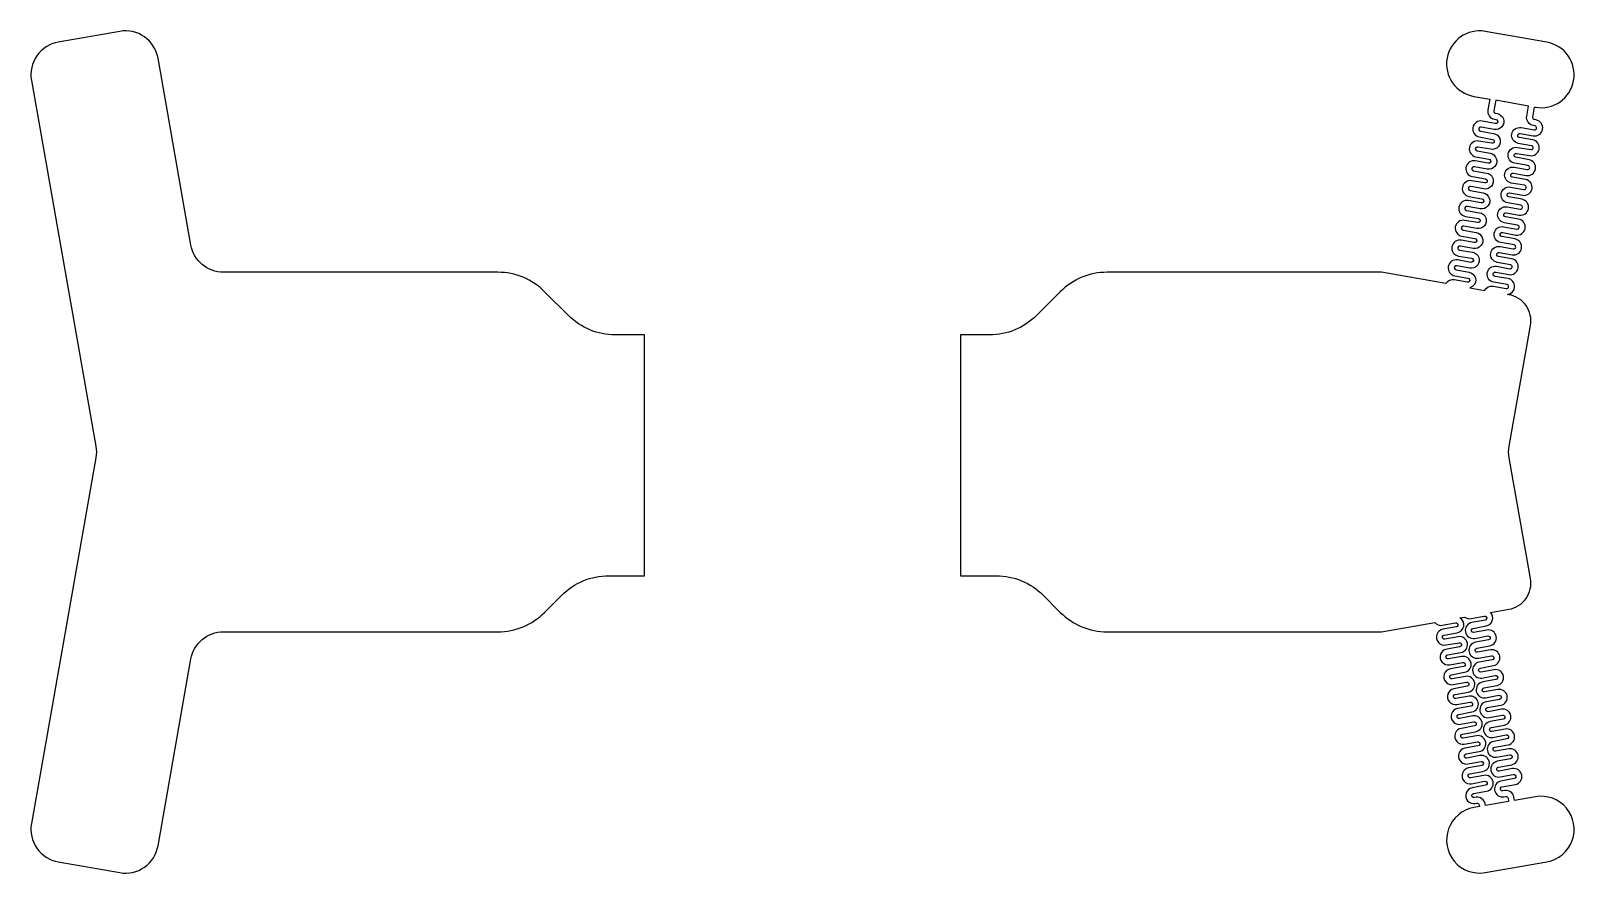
# Model space of a CAD drawing. Header units: inches. Extents: x 0 to 117, y 0 to 64.
import ezdxf

# ---------------------------------------------------------------- set-up
doc = ezdxf.new("R2010")
doc.units = ezdxf.units.IN
doc.header["$MEASUREMENT"] = 0
doc.layers.add('gnd', color=7, linetype='Continuous', true_color=0x7992d7)

msp = doc.modelspace()

# ---------------------------------------------------------------- linework, layer by layer
at = {"layer": 'gnd'}
for points in [[(0.04, 60), (4.92, 32.31, -0.087489), (4.92, 31.44), (0.04, 3.75, 0.414214), (2.07, 0.86), (6.72, 0.04, 0.414214), (9.62, 2.07), (12.11, 16.21, -0.36397), (14.57, 18.27), (35.33, 18.27, 0.198912), (38.87, 19.74), (40.17, 21.04, -0.198912), (43.71, 22.51), (46.43, 22.51), (46.43, 40.74), (44.21, 40.74, -0.198912), (40.68, 42.2), (38.87, 44.01, 0.198912), (35.33, 45.48), (14.57, 45.48, -0.36397), (12.11, 47.54), (9.62, 61.69, 0.414214), (6.72, 63.71), (2.07, 62.89, 0.414214)], [(70.32, 22.51), (73.04, 22.51, -0.198912), (76.58, 21.04), (77.88, 19.74, 0.198912), (81.42, 18.27), (102.18, 18.27), (106.21, 18.98, 0.273475), (106.78, 18.76), (107.77, 18.94, -1.04812), (107.83, 18.64), (106.83, 18.46, 1.007008), (107.06, 17.27), (108.05, 17.44, -1.04812), (108.1, 17.14), (107.11, 16.96, 1.007008), (107.34, 15.77), (108.32, 15.95, -1.04812), (108.38, 15.64), (107.39, 15.46, 1.007008), (107.61, 14.27), (108.6, 14.45, -1.04812), (108.65, 14.14), (107.66, 13.96, 1.007008), (107.89, 12.77), (108.88, 12.95, -1.04812), (108.93, 12.64), (107.94, 12.46, 1.007008), (108.17, 11.27), (109.15, 11.45, -1.04812), (109.21, 11.14), (108.22, 10.96, 1.007008), (108.44, 9.77), (109.43, 9.95, -1.04812), (109.48, 9.64), (108.49, 9.46, 1.007008), (108.72, 8.27), (109.71, 8.45, -1.04812), (109.76, 8.15), (108.77, 7.96, 1.007008), (109, 6.77), (109.98, 6.95, -1.04812), (110.04, 6.65), (109.05, 6.46, 1.007054), (109.27, 5.27), (109.38, 5.29, -0.43796), (109.57, 5.16), (109.59, 5.04), (109.17, 4.96, 1), (110.03, 0.04), (114.69, 0.86, 1), (113.82, 5.78), (112.24, 5.5), (112.19, 5.76, 0.40739), (111.5, 6.25), (111.35, 6.22, -1.009065), (111.31, 6.53), (112.31, 6.71, 0.995337), (112.08, 7.91), (111.08, 7.72, -1.009122), (111.04, 8.03), (112.03, 8.21, 0.995337), (111.81, 9.41), (110.8, 9.22, -1.009133), (110.76, 9.53), (111.76, 9.71, 0.995337), (111.53, 10.91), (110.53, 10.72, -1.009133), (110.49, 11.03), (111.48, 11.21, 0.995337), (111.25, 12.41), (110.25, 12.22, -1.009122), (110.21, 12.53), (111.21, 12.71, 0.995337), (110.98, 13.9), (109.98, 13.72, -1.009122), (109.93, 14.02), (110.93, 14.21, 0.995337), (110.7, 15.4), (109.7, 15.22, -1.009133), (109.66, 15.52), (110.65, 15.71, 0.995337), (110.43, 16.9), (109.43, 16.72, -1.009122), (109.38, 17.02), (110.38, 17.21, 0.995337), (110.15, 18.4), (109.15, 18.22, -1.009122), (109.11, 18.52), (110.1, 18.71, 0.596284), (110.42, 19.73), (111.82, 19.97, 0.414214), (113.45, 22.29), (111.83, 31.44, -0.087489), (111.83, 32.31), (113.45, 41.46, 0.414214), (111.82, 43.78), (111.72, 43.8, 0.863404), (111.75, 45), (110.76, 45.17, -1.05106), (110.82, 45.48), (111.81, 45.3, 0.999416), (112.02, 46.5), (111.03, 46.68, -1.05106), (111.08, 46.98), (112.07, 46.8, 0.999416), (112.28, 48), (111.29, 48.18, -1.05106), (111.35, 48.48), (112.34, 48.3, 0.999416), (112.55, 49.5), (111.56, 49.68, -1.05106), (111.61, 49.98), (112.6, 49.81, 0.999416), (112.81, 51), (111.82, 51.18, -1.05106), (111.87, 51.48), (112.87, 51.31, 0.999416), (113.08, 52.5), (112.09, 52.68, -1.05106), (112.14, 52.98), (113.13, 52.81, 0.999416), (113.34, 54), (112.35, 54.18, -1.05106), (112.4, 54.48), (113.4, 54.31, 0.999416), (113.61, 55.51), (112.61, 55.68, -1.05106), (112.67, 55.98), (113.66, 55.81, 0.999416), (113.87, 57.01), (113.76, 57.03, -0.440329), (113.62, 57.22), (113.76, 57.98), (113.82, 57.97, 1), (114.69, 62.89), (110.03, 63.71, 1), (109.17, 58.79), (110.37, 58.58), (110.23, 57.77, 0.413498), (110.72, 57.06), (110.84, 57.04, -1.053172), (110.79, 56.74), (109.8, 56.92, 0.99966), (109.58, 55.72), (110.58, 55.54, -1.053452), (110.52, 55.24), (109.53, 55.41, 0.99966), (109.32, 54.22), (110.31, 54.04, -1.053452), (110.26, 53.74), (109.27, 53.91, 0.99966), (109.06, 52.72), (110.05, 52.54, -1.053452), (109.99, 52.24), (109, 52.41, 0.99966), (108.79, 51.22), (109.78, 51.04, -1.053452), (109.73, 50.74), (108.74, 50.91, 0.99966), (108.53, 49.71), (109.52, 49.54, -1.053452), (109.46, 49.24), (108.47, 49.41, 0.99966), (108.26, 48.21), (109.25, 48.04, -1.053452), (109.2, 47.74), (108.21, 47.91, 0.99966), (108, 46.71), (108.99, 46.54, -1.053452), (108.94, 46.23), (107.94, 46.41, 0.99966), (107.73, 45.21), (108.72, 45.04, -1.053452), (108.67, 44.73), (107.68, 44.91, 0.312059), (107.05, 44.62), (102.18, 45.48, -0.000468), (102.18, 45.48), (81.42, 45.48, 0.198912), (77.88, 44.01), (76.07, 42.2, -0.198912), (72.54, 40.74), (70.32, 40.74)], [(110.33, 11.77), (111.33, 11.96, -1.052725), (111.38, 11.65), (110.39, 11.47, 0.995257), (110.61, 10.27), (111.6, 10.46, -1.052725), (111.66, 10.16), (110.67, 9.97, 0.995257), (110.89, 8.78), (111.88, 8.96, -1.052725), (111.93, 8.66), (110.94, 8.47, 0.995257), (111.16, 7.28), (112.15, 7.46, -1.052725), (112.21, 7.16), (111.22, 6.97, 0.995354), (111.44, 5.78), (111.56, 5.8, -0.439792), (111.75, 5.67), (111.79, 5.43), (110.04, 5.12), (110.02, 5.25, 0.399192), (109.34, 5.74), (109.19, 5.72, -1.0498), (109.14, 6.02), (110.13, 6.2, 0.999598), (109.91, 7.4), (108.92, 7.22, -1.047385), (108.86, 7.52), (109.85, 7.7, 0.999598), (109.63, 8.9), (108.64, 8.71, -1.047385), (108.58, 9.02), (109.57, 9.2, 0.999598), (109.36, 10.4), (108.36, 10.21, -1.047385), (108.31, 10.52), (109.3, 10.7, 0.999598), (109.08, 11.9), (108.09, 11.71, -1.047385), (108.03, 12.02), (109.02, 12.2, 0.999598), (108.8, 13.39), (107.81, 13.21, -1.047385), (107.75, 13.52), (108.74, 13.7, 0.999598), (108.53, 14.89), (107.53, 14.71, -1.047385), (107.48, 15.02), (108.47, 15.2, 0.999598), (108.25, 16.39), (107.26, 16.21, -1.047385), (107.2, 16.52), (108.19, 16.7, 0.999598), (107.97, 17.89), (106.98, 17.71, -1.047385), (106.92, 18.01), (107.91, 18.2, 0.695464), (108.11, 19.32), (108.48, 19.38, 0.208981), (108.96, 19.27), (109.95, 19.45, -1.052725), (110.01, 19.15), (109.02, 18.97, 0.995257), (109.23, 17.77), (110.23, 17.95, -1.052725), (110.28, 17.65), (109.29, 17.47, 0.995257), (109.51, 16.27), (110.5, 16.45, -1.052725), (110.56, 16.15), (109.57, 15.97, 0.995257), (109.78, 14.77), (110.78, 14.96, -1.052725), (110.83, 14.65), (109.84, 14.47, 0.995257), (110.06, 13.27), (111.05, 13.46, -1.052725), (111.11, 13.15), (110.12, 12.97, 0.995257)]]:
    msp.add_lwpolyline(points, format="xyb", close=True, dxfattribs=at)
msp.add_lwpolyline([(109.98, 44.1, -0.328815), (110.62, 44.43), (111.62, 44.25, 0.999967), (111.68, 44.55), (110.68, 44.73, -0.999619), (110.89, 45.93), (111.89, 45.75, 0.999967), (111.94, 46.05), (110.94, 46.23, -0.999619), (111.15, 47.43), (112.15, 47.25, 0.999967), (112.21, 47.55), (111.2, 47.73, -0.999619), (111.42, 48.93), (112.42, 48.75, 0.999967), (112.47, 49.05), (111.47, 49.23, -0.999619), (111.68, 50.43), (112.68, 50.25, 0.999967), (112.73, 50.55), (111.73, 50.73, -0.999619), (111.94, 51.93), (112.95, 51.75, 0.999967), (113, 52.06), (112, 52.23, -0.999619), (112.21, 53.43), (113.21, 53.25, 0.999967), (113.26, 53.56), (112.26, 53.73, -0.999619), (112.47, 54.93), (113.48, 54.76, 0.999967), (113.53, 55.06), (112.53, 55.23, -0.999619), (112.74, 56.43), (113.74, 56.26, 0.999967), (113.79, 56.56), (113.67, 56.58, -0.413269), (113.17, 57.29), (113.31, 58.06), (110.82, 58.5), (110.68, 57.7, 0.438627), (110.81, 57.51), (110.93, 57.49, -1.00652), (110.71, 56.29), (109.73, 56.46, 1.081029), (109.67, 56.16), (110.66, 55.99, -1.014055), (110.44, 54.79), (109.47, 54.96, 1.081029), (109.41, 54.66), (110.39, 54.49, -1.014055), (110.18, 53.29), (109.21, 53.46, 1.081029), (109.14, 53.16), (110.13, 52.99, -1.014055), (109.92, 51.79), (108.94, 51.96, 1.081029), (108.88, 51.66), (109.86, 51.49, -1.014055), (109.65, 50.29), (108.68, 50.46, 1.081029), (108.61, 50.16), (109.6, 49.99, -1.014055), (109.39, 48.79), (108.41, 48.96, 1.081029), (108.35, 48.66), (109.33, 48.49, -1.014055), (109.12, 47.29), (108.15, 47.46, 1.081029), (108.08, 47.16), (109.07, 46.99, -1.014055), (108.86, 45.79), (107.88, 45.96, 1.081029), (107.82, 45.66), (108.8, 45.48, -0.801702), (108.87, 44.3), (109.98, 44.1)], format="xyb", dxfattribs=at)

doc.saveas('drawing.dxf')
